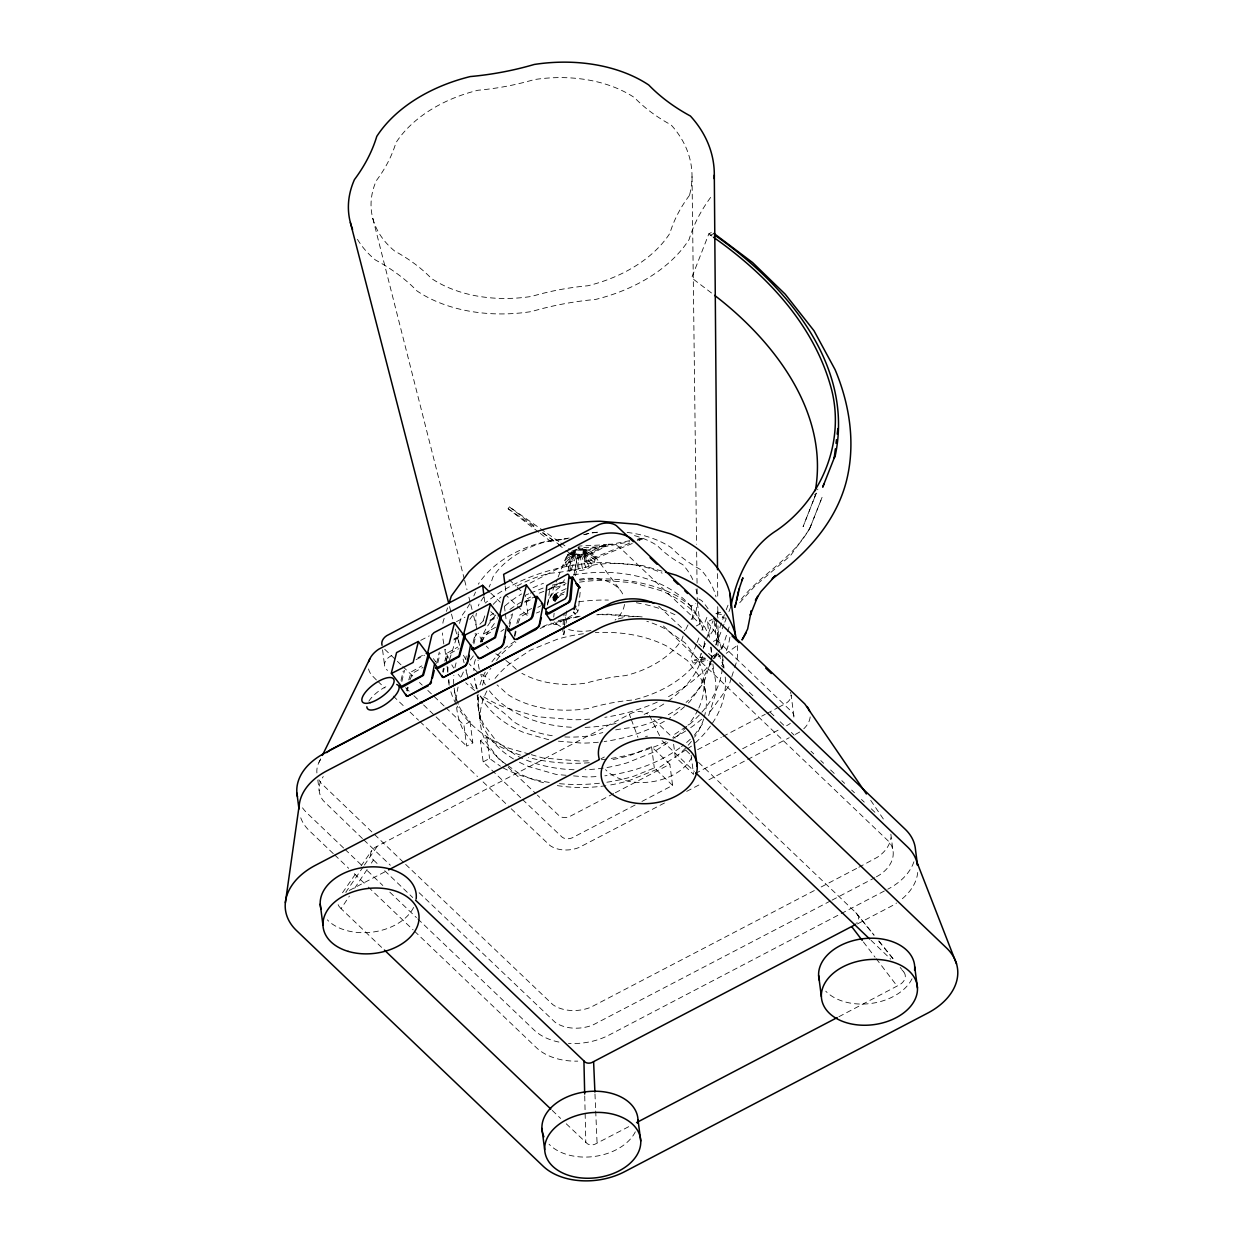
<?xml version="1.0" encoding="UTF-8"?>
<svg xmlns="http://www.w3.org/2000/svg" width="1243" height="1243" viewBox="0 0 1243 1243"><rect width="100%" height="100%" fill="white"/><g stroke="black" fill="none" stroke-linecap="round" stroke-linejoin="round"><path stroke-width="0.75" stroke-dasharray="5 3.75" d="M553.151 622.867L553.943 624.592L555.854 624.452L577.156 612.457L578.399 609.66L580.481 588.949M717.599 616.699L717.848 611.665A124.751 84.275 -7.4 0 0 717.662 606.662M632.252 543.502L585.935 562.411L584.412 561.65L584.412 549.624L630.03 540.612M585.935 562.411L585.935 550.385L584.412 549.624M563.063 624.514L564.167 613.048M568.175 571.05L569.822 553.85L579.689 554.813L575.525 575.742M563.669 626.441L562.147 634.054L563.763 634.707L564.12 630.885M564.306 628.974L565.394 617.522M569.776 571.687L571.423 554.502L569.822 553.85M547.697 604.129L549.686 589.275L566.295 580.124M553.725 617.103L554.114 613.265M567.818 554.58L572.401 558.107L574.887 552.824L568.641 548.443M572.401 558.107L574.887 552.824M816.185 493.114L803.087 526.659L814.429 497.93L814.88 494.279M566.109 588.623C563.234 590.549 546.858 595.273 555.264 601.736M580.699 548.909L593.828 554.829C599.344 565.472 583.651 572.417 574.965 570.149L577.482 555.124C567.647 547.106 591.761 547.215 593.828 554.829L621.034 591.202M406.663 690.735L407.362 687.146M408.729 679.937L411.34 671.857L421.812 665.891M442.694 671.888L443.378 668.299M444.761 661.09L447.371 653.01L457.828 647.044M480.777 642.243L483.387 634.163L495.553 627.311M514.384 635.996L515.41 630.605M516.793 623.396L519.403 615.316L531.569 608.464M729.921 637.271L728.771 643.159A26.429 5.889 -85.3 0 1 725.928 651.689M564.058 624.545L567.461 607.423M573.909 575.089L578.088 554.176L579.689 554.813M563.763 634.707L564.524 630.9M566.031 623.287L567.554 615.689M715.984 644.744L718.563 631.258L725.508 611.603M716.9 621.749L715.782 626.783A161.885 109.368 -7.4 0 0 709.131 636.727M401.023 680.372L403.276 670.94M401.831 681.584L404.519 670.319M407.253 691.061L408.155 687.286M409.957 679.75L412.878 673.022L422.993 667.444M436.588 663.405L439.292 652.093M437.847 662.737L440.084 653.336M443.269 672.214L444.171 668.439M445.973 660.903L448.894 654.175L459.009 648.597M473.055 642.678L475.308 633.246M473.863 643.89L476.1 634.489M481.989 642.056L484.552 635.686L493.331 630.636M509.086 623.831L511.324 614.399M509.428 626.923L512.567 613.762M514.866 636.4L516.218 630.745M518.005 623.209L520.568 616.839L529.347 611.789M553.725 599.779L556.429 596.174L565.751 591.217M563.685 594.698C558.014 593.066 555.574 606.133 552.653 597.961M444.171 618.377L443.052 621.873A145.524 98.306 -7.4 0 0 442.679 625.555M446.423 611.37L447.542 607.874M449.531 659.629L456.647 637.379L458.822 634.396M475.432 659.567L474.375 662.845A119.328 80.609 -7.4 0 0 473.909 670.552M482.455 685.188L485.531 675.555L490.876 668.221M574.965 570.149C561.075 569.17 563.965 551.55 576.084 549.779M577.482 555.124C580.17 555.823 585.049 553.663 583.324 550.369M711.012 660.623L704.268 681.723L689.896 701.472A119.328 80.609 -7.4 0 1 685.934 705.371M726.456 635.328L723.395 644.899L721.251 647.867M727.606 631.739L729.33 626.348M708.65 715.548L715.409 694.449A119.328 80.609 -7.4 0 0 709.629 661.742M731.304 678.165L728.755 686.152L711.245 710.235A145.524 98.306 -7.4 0 1 707.298 714.15M731.816 676.58L734.116 669.387M734.691 667.6L736.99 660.406A145.524 98.306 -7.4 0 0 737.301 645.63M571.469 569.154L576.395 554.813M703.196 648.038L712.954 620.847M711.726 658.868L712.814 655.993L720.971 655.916L714.104 658.277M711.307 232.565L708.898 233.762L691.667 277.888L713.094 294.203M696.36 644.325L690.844 658.448L693.143 663.016L707.795 660.592M697.043 642.569L699.11 637.271M701.875 630.201L708.075 614.322M726.207 609.847L728.957 602.777M715.844 645.133L724.11 623.955M724.809 622.184L726.176 618.657M728.942 611.587L731.692 604.533M721.608 649.343L722.742 646.453L721.36 648.83M814.429 497.93L817.878 489.105M809.473 529.254L822.198 496.998L809.473 529.254L790.532 555.605L755.029 585.935L739.305 603.166M549.608 598.271L557.439 578.818M558.154 577.047L565.969 557.594L574.701 551.224M318.969 762.316L320.663 758.867M568.579 567.538L575.509 554.3M570.459 552.917L577.544 550.183L578.29 548.924M538.747 532.237L508.138 508.729L509.319 506.849L559.272 541.886M381.617 947.384L341.064 908.633L349.423 896.079M354.643 888.232L367.182 869.401M371.362 863.108L373.444 859.97L371.859 858.214A13.067 8.825 -7.4 0 1 374.998 847.4L632.066 712.892A13.067 8.825 -7.4 0 1 647.587 713.933M363.298 866.697L345.787 892.288L386.884 870.784M364.385 865.097L377.515 845.908M342.524 892.754L356.663 872.337M361.014 866.06L371.89 850.367M548.598 589.337L564.742 579.86M578.042 547.852L579.331 546.034L606.335 544.729L605.046 546.547L587.255 556.336L578.042 547.852L605.046 546.547M582.812 552.078L584.117 550.261L580.528 547.091M587.255 556.336L588.545 554.518L606.335 544.729M566.466 565.425L574.841 553.648M810.607 526.348C794.712 557.905 761.477 573.241 740.44 600.26M469.761 619.356L473.07 614.819M481.134 641.73L495.491 621.997M496.501 660.468L499.888 655.822A119.328 80.609 -7.4 0 1 515.907 642.118M712.239 660.251L705.884 668.983A145.524 98.306 -7.4 0 1 665.844 698.022M713.296 658.79L720.163 649.343M694.293 735.297L704.284 721.546M572.65 556.118L573.707 554.704L570.584 552.514M565.285 562.939L574.484 552.886M718.454 653.942L713.793 657.749M736.105 646.298L726.238 653.336M565.114 560.267L574.437 552.047M717.429 653.057L712.084 656.397M490.348 615.44L493.455 613.374M500.882 631.444L504.005 629.362M515.053 641.202L506.025 647.199A113.688 76.802 -7.4 0 0 491.653 662.193M686.12 726.673L672.525 735.716L675.135 738.218M667.786 742.692L653.585 752.124L627.062 762.845A113.688 76.802 -7.4 0 1 585.127 769.728M685.856 749.855L655.884 769.774L629.362 780.495A113.688 76.802 -7.4 0 1 607.703 785.421M687.363 748.861L691.9 745.847M567.802 555.077L575.26 550.447M573.784 551.239L577.125 549.251M391.794 655.496L389.432 656.879A14.403 9.726 -7.4 0 0 385.998 668.796L387.474 670.443M786.617 725.741L788.979 724.343A14.403 9.726 -7.4 0 0 790.315 723.348M799.731 731.987L790.968 736.819M876.424 876.797L879.578 874.948A40.04 27.051 -7.4 0 0 889.165 841.837L662.177 624.809M838.901 1016.712L900.15 984.456A15.196 10.27 -7.4 0 0 903.785 971.902L900.212 967.474M710.141 235.517L713.933 233.404M420.724 640.347L429.239 635.903M456.461 621.655L464.96 617.212M530.062 583.138L601.985 545.661A14.403 9.726 -7.4 0 1 619.092 546.827L700.089 623.97L693.936 627.187M418.021 657.749L426.535 653.29M454.037 638.902L462.551 634.443M490.053 620.055L498.567 615.596M524.375 602.109L534.599 596.749M416.079 659.676L424.547 655.232M453.788 639.927L460.578 636.385M489.804 621.08L496.594 617.538M525.82 602.234L532.61 598.691M537.862 607.33L541.28 605.559M470.056 721.717L472.806 742.894L466.669 746.111L463.919 724.933L470.056 721.717L460.671 709.302A135.176 91.329 -7.4 0 1 459.055 705.915M579.704 580.124A135.176 91.329 -7.4 0 1 677.155 596.034L691.186 606.009L695.8 603.601M520.677 797.711L483.154 761.866L480.404 740.688L486.821 737.332L499.22 746.142A135.176 91.329 -7.4 0 0 521.112 755.309M709.411 637.302L707.407 621.904L712.223 619.387M483.154 761.866L489.571 758.51L500.432 766.216M713.373 641.404L716.574 639.725L713.824 618.548M600.913 758.789L604.331 757.003M613.638 793.624L569.185 816.775A8.126 5.485 -7.4 0 1 559.536 816.123L537.38 795.132M615.347 792.739L669.837 764.227L651.565 746.763L631.133 755.014A135.176 91.329 -7.4 0 1 609.536 760.172M697.618 749.684L721.297 737.301M722.991 736.415L765.268 714.29M766.962 713.404L777.108 708.09M778.786 707.205L786.229 703.165A14.403 9.726 -7.4 0 0 791.107 694.837L793.857 716.015M635.126 804.998L571.935 837.953A8.126 5.485 -7.4 0 1 562.287 837.3L522.06 799.047M641.932 801.44L672.587 785.405L669.837 764.227M695.288 773.519L735.887 752.279M742.646 748.737L779.858 729.268M664.461 803.009L579.129 847.462A24.549 16.579 -7.4 0 1 549.965 845.504L508.371 806.054M686.68 791.387L702.062 783.339M708.914 779.749L789.258 737.705M814.32 890.563L590.798 1007.25A31.883 21.535 -7.4 0 1 552.917 1004.717L404.798 863.59M821.172 886.974L857.142 868.158M858.851 867.257L877.294 857.297A40.04 27.051 -7.4 0 0 890.843 837.72M830.308 901.035L593.082 1024.9A31.883 21.535 -7.4 0 1 555.201 1022.352L418.254 891.899M832.033 900.134L874.854 877.729M884.363 890.998L609.054 1035.062A54.319 36.7 -7.4 0 1 568.439 1043.343M857.406 923.953L890.097 906.846A62.476 42.2 -7.4 0 0 896.56 903.024M566.233 1123.781L587.349 1143.746A6.324 4.273 -7.4 0 0 594.869 1144.259L629.657 1126.189M584.412 561.65L630.745 542.725M637.861 539.819L641.435 538.359L642.942 539.136L639.384 540.581M528.726 593.828L525.432 595.164L528.182 616.342L506.383 595.537M530.373 593.16L543.579 587.83M536.432 613.017L539.726 611.68M542.694 626.581L551.348 623.085M672.587 785.405L654.315 767.941L633.883 776.191A135.176 91.329 -7.4 0 1 606.77 782.251M720.722 612.271L714.741 613.778M705.511 658.712L694.278 660.111L705.915 659.909M637.628 539.12L641.435 538.359M585.935 550.385L629.642 541.762M637.239 540.254L642.942 539.136M577.544 550.183L585.329 550.105M573.846 554.502L578.088 554.176M637.892 616.637L607.625 614.151A119.328 80.609 -7.4 0 0 596.687 614.601M558.449 741.185L582.175 743.128A119.328 80.609 -7.4 0 0 602.296 741.776M566.124 775.275L556.305 774.467L528.819 766.605A119.328 80.609 -7.4 0 1 515.084 759.877M573.551 775.881L586.556 776.953A119.328 80.609 -7.4 0 0 597.495 776.502M725.896 618.097L722.261 617.662L723.348 614.741L715.564 613.607M704.999 658.044L699.747 657.438L701.238 653.476L699.949 657.423A100.994 68.241 -7.4 0 1 633.604 699.902A161.885 109.368 -7.4 0 0 588.172 708.494A94.468 63.813 -7.4 0 1 506.926 693.936A161.885 109.368 -7.4 0 0 497.045 684.924M571.423 554.502L575.462 555.155M435.19 661.571L435.889 661.944L431.43 656.086M581.771 549.22L588.809 551.1M662.037 571.127L642.46 565.534L605.543 562.504A145.524 98.306 -7.4 0 0 485.298 603.026M548.722 739.725L524.422 732.78A119.328 80.609 -7.4 0 1 477.902 690.595M529.487 754.144L509.444 748.41A145.524 98.306 -7.4 0 1 457.144 706.086M531.305 754.672L542.958 757.997L579.86 761.042A145.524 98.306 -7.4 0 0 591.186 760.623M582.672 549.717L591.715 552.715M579.502 548.8L581.475 549.794M584.769 555.497L586.292 556.258M583.697 551.131L595.009 557.315M583.744 551.97L595.179 559.987M560.842 542.973L567.088 547.355M508.138 508.729L536.23 528.43M542.476 532.812L561.214 545.941M506.367 764.476L498.987 759.224L485.982 742.055A113.688 76.802 -7.4 0 1 487.862 689.15M507.843 765.533L518.409 773.037A113.688 76.802 -7.4 0 0 546.485 783.447M708.898 233.762L711.959 236.092M509.319 506.849L536.867 528.011M542.989 532.719L556.755 543.3M558.293 544.481L564.415 549.173M565.938 550.354L573.598 556.242M540.27 533.418L554.052 543.999M658.697 606.18L684.738 630.589M583.48 552.793L594.309 562.675M716.574 639.725L792.428 712.441A14.403 9.726 -7.4 0 1 793.857 717.304M698.768 643.983L701.565 646.671M708.588 653.367L714.197 658.728M721.204 665.425L724.016 668.112M739.445 682.858L743.64 686.866M749.265 692.227L753.46 696.251M770.303 712.332L774.498 716.356M780.122 721.717L784.317 725.741M791.34 732.438L794.137 735.11M810.964 751.192L813.777 753.88M820.784 760.576L823.596 763.264M830.604 769.961L834.814 773.985M841.822 780.682L844.634 783.354M851.641 790.066L854.454 792.739M861.461 799.451L864.273 802.123M871.281 808.82L875.492 812.844M584.117 550.261L588.545 554.518M509.086 579.549L515.892 586.059M517.259 587.364L522.697 592.569M653.725 719.542L673.38 738.311M686.012 750.384L690.207 754.408M698.628 762.441L855.805 912.611L874.031 935.031M662.084 740.657L694.34 771.483M871.079 940.361L890.718 959.13M490.783 593.129L500.292 602.218M490.814 611.711L497.604 618.206M384.724 649.266L401.396 665.191M402.779 666.528L413.903 677.14M419.45 682.454L422.232 685.111M427.794 690.409L444.466 706.35M445.849 707.671L463.919 724.933M480.404 740.688L506.802 765.921M508.201 767.242L535.997 793.795M405.529 687.705L412.474 694.34M413.872 695.66L422.2 703.631M423.599 704.952L434.708 715.58M436.091 716.9L466.669 746.111M376.396 679.952L371.315 674.731A30.826 20.82 -7.4 0 1 368.239 667.056M377.794 681.304L384.817 688M393.239 696.049L404.472 706.785M410.097 712.146L418.518 720.194M419.916 721.546L477.483 776.549M483.107 781.909L506.973 804.718M403.4 862.254L320.896 782.935A40.04 27.051 -7.4 0 1 318.907 779.781M362.428 838.559L323.18 800.57A40.04 27.051 -7.4 0 1 323.258 776.533M363.826 839.895L390.349 865.221M373.444 859.97L377.654 863.994M384.677 870.706L412.738 897.524M343.596 848.006L307.176 813.202A62.476 42.2 -7.4 0 1 300.961 805.448M344.995 849.342L361.806 865.408M367.415 870.753L382.813 885.482M389.82 892.163L416.436 917.598M417.834 918.934L534.086 1030.012A54.319 36.7 -7.4 0 0 559.956 1042.271M333.279 853.615L309.476 830.852A62.476 42.2 -7.4 0 1 300.231 816.2M334.678 854.951L348.693 868.329M354.286 873.689L366.903 885.731M368.301 887.067L413.127 929.888M414.525 931.225L536.386 1047.663A54.319 36.7 -7.4 0 0 577.746 1061.134M552.249 1110.419L560.64 1118.436M901.936 969.851L903.785 971.902M341.064 908.633L339.215 906.582A15.196 10.27 -7.4 0 1 337.708 902.791M582.92 553.57L592.491 565.177M878.801 940.935L894.261 960.109M855.805 912.611L874.015 935.202M878.863 941.231L894.649 960.808M576.224 608.759L578.011 611.012M573.722 611.836L575.509 614.104M573.256 612.146L575.058 614.415M555.885 593.968L558.573 597.37M555.497 594.201L558.185 597.603M555.093 594.48L557.781 597.867M554.704 594.791L557.392 598.194M554.347 595.133L557.019 598.536M553.99 595.506L556.678 598.908M553.663 595.91L556.351 599.297M553.384 596.314L556.072 599.716M553.135 596.733L555.823 600.136M552.917 597.153L555.605 600.555M552.762 597.572L555.45 600.959M554.518 621.982L556.305 624.25M863.388 941.945L875.056 957.203M876.222 958.726L897.213 986.196M707.407 621.904L715.704 632.873A135.176 91.329 -7.4 0 1 721.375 648.644M472.806 742.894L463.421 730.48A135.176 91.329 -7.4 0 1 456.647 707.453M870.706 800.337L884.705 821.017M582.097 554.238L589.819 567.336M649.514 715.517L659.567 735.638M581.056 554.766L586.494 569.014M629.315 714.166L630.636 717.724M631.304 719.495L637.923 737.301M449.562 606.6L451.007 612.209M451.489 614.089L452.949 619.713M455.373 629.082L459.724 645.94M463.111 659.054L464.074 662.799M466.016 670.288L466.98 674.032M372.791 218.302L464.136 578.446M464.618 580.326L466.995 589.71M468.906 597.215L470.32 602.839M470.802 604.719L473.179 614.089M473.661 615.969L476.986 629.098M579.891 555.093L582.749 570.071M890.858 834.162L893.142 851.812M722.478 655.9L723.985 667.444M710.685 647.106L711.913 656.506M712.892 664.011L714.104 673.411M697.339 602.793L700.089 623.97M703.88 679.486L706.179 697.137M691.186 606.009L693.439 623.333M691.108 755.154L693.594 774.405L675.275 756.894L673.022 739.569M651.565 746.763L654.315 767.941M505.14 585.904L505.885 591.684M504.363 606.118L505.124 611.882M505.373 613.809L506.367 621.516M484.133 596.904L484.879 602.669M486.821 737.332L489.571 758.51M475.681 683.868L476.908 693.268M477.157 695.148L480.078 717.693M477.996 705.045L480.28 722.696M455.901 701.689L453.897 686.276A135.176 91.329 -7.4 0 1 453.85 675.213M444.885 649.39L446.843 664.399M447.092 666.264L447.822 671.888M448.785 679.393L449.282 683.137M382.564 649.809L384.553 665.207M317.82 780.029L319.187 790.61M594.977 1093.964L595.63 1109.129M595.708 1111.024L597.075 1143.234M584.738 1095.969L585.81 1142.488M692.025 176.692L696.562 544.279M696.655 552.016L697.09 586.851M697.121 588.778L697.261 600.385M578.679 555.217L578.803 570.459M717.537 573.598L717.739 598.753M717.817 608.417L717.895 618.097M717.957 625.835L718.097 641.31M701.611 719.262A145.524 98.306 -7.4 0 1 687.332 729.905M685.654 731.008A145.524 98.306 -7.4 0 1 672.883 738.404M666.077 741.776A145.524 98.306 -7.4 0 1 608.293 758.851M606.413 759.116A145.524 98.306 -7.4 0 1 600.711 759.815M456.212 704.408A145.524 98.306 -7.4 0 1 450.494 690.533M449.174 685.204A145.524 98.306 -7.4 0 1 448.303 679.75M447.837 672.37A145.524 98.306 -7.4 0 1 448.039 666.807M711.12 647.121A119.328 80.609 -7.4 0 1 711.229 658.697M684.551 706.645A119.328 80.609 -7.4 0 1 668.92 718.501M664.384 721.282A119.328 80.609 -7.4 0 1 604.114 741.543M477.265 688.933A119.328 80.609 -7.4 0 1 474.531 678.243M509.91 609.458A119.328 80.609 -7.4 0 1 521.019 602.171M527.389 598.66A119.328 80.609 -7.4 0 1 530.683 597.013M539.182 593.175A119.328 80.609 -7.4 0 1 564.664 585.002M579.456 582.175A119.328 80.609 -7.4 0 1 603.228 580.326L633.495 582.812L660.981 590.674A119.328 80.609 -7.4 0 1 708.712 636.214M597.51 532.19A95.307 64.387 -7.4 0 0 590.052 533.138A161.885 109.368 -7.4 0 1 584.536 534.692M627.14 532.424A95.307 64.387 -7.4 0 1 671.298 547.697A161.885 109.368 -7.4 0 0 700.881 569.729A124.751 84.275 -7.4 0 1 715.999 596.811M567.631 538.53A161.885 109.368 -7.4 0 1 563.825 539.213M561.914 539.54A161.885 109.368 -7.4 0 1 544.636 541.73A101.336 68.458 -7.4 0 0 478.291 584.226M475.51 592.072A161.885 109.368 -7.4 0 1 473.816 595.956M469.838 603.632A161.885 109.368 -7.4 0 1 462.458 614.85A94.825 64.061 -7.4 0 0 459.133 625.027M477.343 671.904A94.825 64.061 -7.4 0 1 469.279 663.886M466.016 659.52A94.825 64.061 -7.4 0 1 463.297 654.952M459.568 645.335A94.825 64.061 -7.4 0 1 458.356 630.154M690.331 739.197A119.328 80.609 -7.4 0 1 681.475 746.639M679.89 747.82A119.328 80.609 -7.4 0 1 604.859 775.818M513.483 758.929A119.328 80.609 -7.4 0 1 478.773 696.67M540.146 628.476A119.328 80.609 -7.4 0 1 580.232 616.575M703.274 648.271A161.885 109.368 -7.4 0 1 706.304 641.823M481.585 674.296A161.885 109.368 -7.4 0 1 489.618 679.393M657.236 702.124A145.524 98.306 -7.4 0 1 604.828 717.335M589.633 719.107A145.524 98.306 -7.4 0 1 574.499 719.79L537.597 716.76L504.083 707.158A145.524 98.306 -7.4 0 1 480.621 694.775M474.655 690.455A145.524 98.306 -7.4 0 1 465.737 682.702M460.531 677.124A145.524 98.306 -7.4 0 1 458.154 674.25M453.788 668.128A145.524 98.306 -7.4 0 1 451.784 664.834M448.335 658.044A145.524 98.306 -7.4 0 1 445.134 649.281M443.829 643.952A145.524 98.306 -7.4 0 1 442.524 632.967M683.091 636.043A138.051 93.272 -7.4 0 0 681.987 639.399A86.14 58.188 -7.4 0 1 625.415 675.633A138.051 93.272 -7.4 0 0 586.68 682.966A80.562 54.428 -7.4 0 1 521.889 673.318M685.81 629.393A138.051 93.272 -7.4 0 1 689.197 622.836M691.139 619.62A138.051 93.272 -7.4 0 1 695.505 613.281A106.385 71.876 -7.4 0 0 697.043 604.688M583.557 534.739A138.051 93.272 -7.4 0 0 588.281 533.418A81.277 54.91 -7.4 0 1 597.821 532.33M569.154 538.017A138.051 93.272 -7.4 0 1 549.546 540.736A86.42 58.39 -7.4 0 0 492.958 576.985A138.051 93.272 -7.4 0 1 489.136 586.991M692.786 579.595A106.385 71.876 -7.4 0 0 682.795 564.633A138.051 93.272 -7.4 0 1 657.563 545.832A81.277 54.91 -7.4 0 0 631.879 534.956M696.018 589.104A106.385 71.876 -7.4 0 1 697.105 596.127M483.807 596.764A138.051 93.272 -7.4 0 1 479.456 603.104A80.873 54.63 -7.4 0 0 478.291 605.978M488.499 648.442A80.873 54.63 -7.4 0 1 486.293 646.111M482.486 641.186A80.873 54.63 -7.4 0 1 478.337 633.262M476.131 624.841A80.873 54.63 -7.4 0 1 476.349 613.234M495.771 653.787A138.051 93.272 -7.4 0 1 501.519 657.392M505.854 660.453A138.051 93.272 -7.4 0 1 517.383 670.552M357.456 239.34A133.607 90.257 -7.4 0 0 375.433 259.989A228.091 154.101 -7.4 0 1 417.12 291.033A133.094 89.916 -7.4 0 0 531.584 311.542A228.091 154.101 -7.4 0 1 595.583 299.439A142.308 96.146 -7.4 0 0 689.073 239.573A228.091 154.101 -7.4 0 1 711.384 196.41M480.109 696.096A92.184 62.274 -7.4 0 0 484.273 699.871A157.379 106.323 -7.4 0 1 513.033 721.297A91.842 62.041 -7.4 0 0 555.947 736.213M473.257 687.83A92.184 62.274 -7.4 0 1 469.155 680.325M468.518 678.787A92.184 62.274 -7.4 0 1 466.016 669.185M465.799 659.287A92.184 62.274 -7.4 0 1 466.249 655.962M564.819 736.944A91.842 62.041 -7.4 0 0 592.025 735.452A157.379 106.323 -7.4 0 1 602.824 732.578M715.378 623.737A121.286 81.929 -7.4 0 1 717.848 646.205M716.854 652.746A121.286 81.929 -7.4 0 1 716.077 656.009A157.379 106.323 -7.4 0 0 714.337 658.386M708.075 608.79A121.286 81.929 -7.4 0 0 701.596 600.54A157.379 106.323 -7.4 0 1 698.846 599.002M711.105 663.234A157.379 106.323 -7.4 0 0 700.679 685.779A98.197 66.345 -7.4 0 1 686.105 702.373M493.191 604.393A98.523 66.563 -7.4 0 1 500.976 597.044M517.088 586.012A98.523 66.563 -7.4 0 1 549.686 573.318A157.379 106.323 -7.4 0 0 593.843 564.959A92.666 62.601 -7.4 0 1 662.146 573.147M484.786 615.906A157.379 106.323 -7.4 0 1 482.47 622.246M476.97 633.495A157.379 106.323 -7.4 0 1 472.371 640.813M615.673 729.874A157.379 106.323 -7.4 0 1 636.183 727.093A98.197 66.345 -7.4 0 0 662.768 717.568M679.905 707.298A98.197 66.345 -7.4 0 1 665.828 716.03M704.33 641.497A113.688 76.802 -7.4 0 1 703.895 648.846M702.435 656.211A113.688 76.802 -7.4 0 1 666.947 701.891M663.778 703.989A113.688 76.802 -7.4 0 1 644.123 714.383M616.062 723.426A113.688 76.802 -7.4 0 1 582.967 727.435M571.376 727.248A113.688 76.802 -7.4 0 1 488.53 689.601M485.391 684.753A113.688 76.802 -7.4 0 1 480.73 674.498M479.254 669.231A113.688 76.802 -7.4 0 1 478.042 660.157M480.419 641.745A113.688 76.802 -7.4 0 1 495.817 615.005M505.015 605.9A113.688 76.802 -7.4 0 1 521.594 593.921M533.029 587.784A113.688 76.802 -7.4 0 1 543.486 583.262M573.489 574.934A113.688 76.802 -7.4 0 1 703.445 632.361M624.483 604.409A38.859 26.258 -7.4 0 1 615.099 620.071M590.953 630.574A38.859 26.258 -7.4 0 1 567.134 629.144M560.531 626.441A38.859 26.258 -7.4 0 1 556.274 623.784M547.402 605.139A38.859 26.258 -7.4 0 1 566.078 583.542M579.285 579.269A38.859 26.258 -7.4 0 1 623.535 595.925M413.593 907.452A48.275 32.613 -7.4 0 1 373.397 931.986A48.275 32.613 -7.4 0 1 327.329 919.836M635.313 1131.829A48.275 32.613 -7.4 0 1 595.117 1156.363A48.275 32.613 -7.4 0 1 549.049 1144.213M912.005 978.816A48.275 32.613 -7.4 0 1 871.809 1003.35A48.275 32.613 -7.4 0 1 825.756 991.199M691.792 757.267A48.275 32.613 -7.4 0 1 651.596 781.8A48.275 32.613 -7.4 0 1 605.543 769.65M913.9 861.787A62.476 42.2 -7.4 0 1 887.797 889.196M618.237 618.936A40.04 27.051 -7.4 0 1 623.271 617.678M642.196 616.932A40.04 27.051 -7.4 0 0 628.445 616.854A113.688 76.802 -7.4 0 0 596.749 614.803M917.707 872.477A62.476 42.2 -7.4 0 1 902.325 898.72M316.903 772.96A40.04 27.051 -7.4 0 1 320.974 758.883M645.521 736.477A15.196 10.27 -7.4 0 1 647.494 736.167M857.375 914.382A13.067 8.825 -7.4 0 1 856.505 923.285M725.228 677.078A135.176 91.329 -7.4 0 1 711.478 724.591M710.437 726.083A135.176 91.329 -7.4 0 1 693.423 744.541M599.421 783.23A135.176 91.329 -7.4 0 1 558.682 783.587M549.251 782.406A135.176 91.329 -7.4 0 1 501.97 767.319M456.399 700.104A135.176 91.329 -7.4 0 1 458.061 687.068M461.371 676.58A135.176 91.329 -7.4 0 1 464.462 669.806M470.398 659.94A135.176 91.329 -7.4 0 1 473.676 655.496M578.787 601.752A135.176 91.329 -7.4 0 1 608.402 600.074M636.354 602.731A135.176 91.329 -7.4 0 1 643.672 604.176M645.459 604.58A135.176 91.329 -7.4 0 1 675.167 614.819M718.47 654.051A135.176 91.329 -7.4 0 1 723.706 668.019M722.711 659.551A135.176 91.329 -7.4 0 1 722.525 666.963M722.338 668.827A135.176 91.329 -7.4 0 1 689.15 724.669M589.306 762.736A135.176 91.329 -7.4 0 1 528.384 757.453M458.31 704.191A135.176 91.329 -7.4 0 1 454.083 688.094M454.922 667.755A135.176 91.329 -7.4 0 1 456.274 662.224M479.876 624.235A135.176 91.329 -7.4 0 1 484.211 620.148M552.296 585.189A135.176 91.329 -7.4 0 1 565.006 582.346M810.172 716.916A30.826 20.82 -7.4 0 1 802.574 729.859M698.799 708.075A113.688 76.802 -7.4 0 0 698.193 660.126L685.188 642.957L665.766 629.129A113.688 76.802 -7.4 0 0 646.811 621.251M698.022 709.737A113.688 76.802 -7.4 0 1 687.954 725.197M686.757 726.596A113.688 76.802 -7.4 0 1 675.85 737.332M574.033 769.743A113.688 76.802 -7.4 0 1 524.36 759.318M522.65 758.572A113.688 76.802 -7.4 0 1 516.125 755.387L496.687 741.574L483.682 724.405A113.688 76.802 -7.4 0 1 478.12 694.014M480 684.8A113.688 76.802 -7.4 0 1 485.562 671.5M558.309 620.677A113.688 76.802 -7.4 0 1 580.139 616.217M790.393 692.382A14.403 9.726 -7.4 0 1 790.874 693.594M704.175 717.366A113.688 76.802 -7.4 0 0 700.477 677.777L687.472 660.592L668.05 646.78A113.688 76.802 -7.4 0 0 595.319 632.625M703.662 719.044A113.688 76.802 -7.4 0 1 694.619 737.099M691.403 741.418A113.688 76.802 -7.4 0 1 678.15 754.967M605.869 785.7A113.688 76.802 -7.4 0 1 555.668 785.327M495.056 678.414A113.688 76.802 -7.4 0 1 508.325 664.85L530.575 650.058L557.113 639.322A113.688 76.802 -7.4 0 1 584.272 633.635M368.845 701.192A19.313 7.334 -36.5 0 1 386.806 686.338M689.461 195.384A200.076 135.176 -7.4 0 0 669.899 233.249A124.828 84.338 -7.4 0 1 587.892 285.766A200.076 135.176 -7.4 0 0 531.755 296.378A116.749 78.884 -7.4 0 1 431.337 278.385A200.076 135.176 -7.4 0 0 394.761 251.148A117.199 79.179 -7.4 0 1 376.349 180.639A200.076 135.176 -7.4 0 0 395.927 142.774A125.263 84.617 -7.4 0 1 477.934 90.257A200.076 135.176 -7.4 0 0 534.07 79.63A117.79 79.583 -7.4 0 1 634.489 97.638A200.076 135.176 -7.4 0 0 671.065 124.875A154.179 104.163 -7.4 0 1 689.461 195.384"/><path stroke-width="1.5" d="M546.936 611.789L548.116 613.001A2.175 0.963 -38.3 0 0 549.002 612.69L567.196 603.166A2.175 0.963 -38.3 0 0 568.113 602.544L569.682 599.887L571.764 579.254L570.568 578.042A2.175 0.963 -38.3 0 0 570.024 578.197M577.793 585.546L572.697 577.203L569.853 577.172M546.065 608.635L545.817 613.576L550.602 620.552M405.979 694.34L406.352 695.785L408.434 695.738L429.41 684.225L431.228 681.133L434.599 663.482M441.995 675.493L442.368 676.938L444.466 676.891L465.441 665.378L467.259 662.286L470.631 644.635M815.33 490.643C829.112 412.054 773.55 340.551 714.616 295.368M835.343 448.847L834.193 458.077L835.343 455.124C854.407 363.764 784.488 283.28 714.383 234.911M836.026 443.331L836.492 439.634M837.176 434.102L837.86 428.571M285.362 902.698L299.221 805.231A62.476 42.2 -7.4 0 1 326.831 770.862L598.815 628.554A62.476 42.2 -7.4 0 1 685.033 634.35L907.452 846.856A62.476 42.2 -7.4 0 1 917.505 865.112M399.671 686.027L406.477 696.018M435.687 667.18L442.492 677.171M471.719 648.333L478.508 658.324M472.961 647.65L474.469 648.473L494.745 637.41L500.121 616.683M507.734 629.486L514.54 639.477M508.993 628.803L509.319 629.781L510.811 629.471L529.363 619.76L531.662 617.181L536.184 598.007L526.209 584.863L506.056 594.931L503.959 597.137L499.36 616.637L509.055 629.595M575.711 606.258L575.509 607.143M736.555 600.695L738.311 591.404M739.476 588.436L734.815 607.314L736.213 602.544M506.647 625.788L503.275 643.439L501.457 646.531L480.482 658.044L478.633 658.231L477.98 657.019M429.332 654.331L423.412 675.369L402.468 687.068L399.795 687.208M432.486 677.917L434.242 670.521M465.348 635.484L459.444 656.522L438.484 668.221L435.811 668.361M469.388 655.372L467.508 663.156L465.721 665.751M501.38 616.637L495.46 637.675L474.515 649.374L471.843 649.514M505.404 636.525L503.524 644.309L501.302 647.308L481.196 658.168M541.42 617.678L539.369 625.882M449.143 602.839L451.302 596.127L468.813 572.06A145.524 98.306 -7.4 0 1 600.183 521.252L637.1 524.282L670.614 533.869A145.524 98.306 -7.4 0 1 730.045 593.517L735.405 634.769M738.886 589.617L742.91 577.793L741.76 580.761M743.904 636.711L742.024 639.974L747.618 629.067L751.316 610.686L750.275 615.269L757.795 596.236L755.433 600.353L761.011 591.513L775.632 575.493L772.214 578.741C805.806 554.751 835.389 522.79 846.188 481.958C855.868 444.435 849.917 404.938 835.078 369.622L814.025 330.778L785.188 294.171L752.59 262.553L713.933 233.404M823.86 484.195L822.711 487.163L835.343 455.124M431.476 682.003L431.072 682.842M322.357 755.418L369.824 658.852M731.226 604.782C737.41 575.96 750.29 547.075 776.455 530.575C821.172 500.059 844.867 443.409 831.785 390.395C815.082 325.728 766.884 274.75 713.482 237.258M744.371 635.872L746.282 632.578M574.794 608.588L574.095 609.505M430.793 683.293L430.094 684.163M538.856 626.752L535.951 629.486M465.286 666.155L443.192 677.528M428.369 685.732L407.176 696.375M415.55 900.196L585.251 1062.175A5.438 3.682 -7.4 0 0 591.715 1062.61L854.252 925.18A13.067 8.825 -7.4 0 0 855.464 924.279M489.416 591.839L482.626 585.344L386.682 635.701A14.403 9.726 -7.4 0 0 382.052 645.272M535.5 629.75L516.762 639.539M388.593 869.882L599.204 759.691M636.525 1122.6L837.176 1017.597M534.599 596.749L537.085 596.422L542.834 603.943M498.567 615.596L500.23 615.067M462.551 634.443L464.198 633.914M426.535 653.29L428.182 652.777M480.311 658.541L479.208 658.681M535.174 597.479L536.059 597.681M577.265 585.391L578.896 586.945L574.266 607.811L553.011 619.946L550.043 619.573M541.389 603.523L543.005 605.186L539.291 624.592L537.862 627.249L516.498 639.197L514.649 639.384L513.996 638.172M575.944 583.713L577.482 584.194M665.518 572.137L675.974 575.121A145.524 98.306 -7.4 0 1 736.571 640.145M500.043 616.528L490.006 603.663L468.642 614.881L463.328 635.484L473.039 648.442M499.577 617.072L521.174 605.931L526.473 585.049M418.301 641.481L396.595 652.575L391.296 673.178L401.442 686.369L422.713 675.104L428.12 654.548L418.409 641.59L413.111 662.472L391.405 673.504M427.545 654.766L449.143 643.625L454.503 622.898L453.011 622.712L434.025 632.625L431.911 634.847L427.312 654.331L437.474 667.522L458.962 655.978L464.105 635.53M633.433 541.73L616.342 525.634A14.403 9.726 -7.4 0 0 599.235 524.484L503.633 574.359L504.891 583.977M650.105 557.656L657.05 564.291M673.722 580.217L677.886 584.21M684.831 590.845L687.612 593.501M713.824 618.548L716.636 621.22M732.065 635.981L739.088 642.678M765.75 668.159L771.359 673.52M695.738 772.835L869.68 939.024M384.413 950.056L550.851 1109.082M545.988 613.84L548.847 613.871L569.682 602.063L570.925 599.266L572.697 577.203M507.859 630.667L510.531 630.527L531.476 618.828L532.983 616.279L537.271 596.609M463.453 635.81L485.158 624.778L490.457 603.896M866.387 793.966L804.827 703.958L631.413 538.623A30.826 20.82 -7.4 0 0 594.791 536.168L378.68 649.234A30.826 20.82 -7.4 0 0 368.783 661.571M577.265 583.977L580.17 587.582M576.69 583.713L579.595 587.411M576.332 583.682L579.58 587.815M851.735 926.672L862.222 940.407M454.425 622.743L462.955 633.977M916.681 861.508L956.52 963.853M350.371 222.544L448.599 602.855M917.505 865.175L915.438 849.28A62.476 42.2 -7.4 0 0 905.168 829.205L682.749 616.699A62.476 42.2 -7.4 0 0 596.531 610.903L324.547 753.211A62.476 42.2 -7.4 0 0 297.481 796.763M914.708 966.836L917.458 988.014A48.275 32.613 -7.4 0 1 846.592 1022.756A48.275 32.613 -7.4 0 1 844.199 966.199A48.275 32.613 -7.4 0 1 917.458 988.014M818.624 975.444L821.374 996.622M697.23 766.465A48.275 32.613 -7.4 0 0 623.97 744.65A48.275 32.613 -7.4 0 0 626.379 801.207A48.275 32.613 -7.4 0 0 697.23 766.465L694.48 745.287A48.275 32.613 -7.4 0 0 641.295 717.382A48.275 32.613 -7.4 0 0 599.219 758.96M638.001 1119.834L640.751 1141.012A48.275 32.613 -7.4 0 1 569.884 1175.754A48.275 32.613 -7.4 0 1 567.492 1119.213A48.275 32.613 -7.4 0 1 640.751 1141.012M482.626 585.344L483.884 594.977M541.917 1128.458L544.667 1149.635M320.212 904.081L322.962 925.258M296.906 793.127L298.973 809.022M730.045 593.517L730.837 606.211M593.61 1061.74L594.9 1092.069M583.93 1061.087L584.692 1094.026M714.305 175.108L717.506 569.729M714.197 178.65A175.76 118.753 -7.4 0 0 690.409 116.019A228.091 154.101 -7.4 0 1 648.722 84.975A134.291 90.723 -7.4 0 0 534.241 64.465A228.091 154.101 -7.4 0 1 470.242 76.569A142.79 96.472 -7.4 0 0 376.753 136.435A228.091 154.101 -7.4 0 1 354.441 179.598A133.607 90.257 -7.4 0 0 352.592 229.411M321.02 909.146A48.275 32.613 -7.4 0 1 365.597 867.241A48.275 32.613 -7.4 0 1 416.172 898.891M543.921 1136.77A48.275 32.613 -7.4 0 1 584.816 1091.944A48.275 32.613 -7.4 0 1 637.877 1123.268M819.432 980.509A48.275 32.613 -7.4 0 1 864.009 938.605A48.275 32.613 -7.4 0 1 914.584 970.255M653.678 603.243A40.04 27.051 -7.4 0 0 611.121 602.979L330.467 749.824A40.04 27.051 -7.4 0 0 326.769 752.59M807.111 706.506A30.826 20.82 -7.4 0 1 809.675 711.493M396.75 684.473A19.313 7.334 -36.5 0 1 387.474 702.932A19.313 7.334 -36.5 0 1 366.856 706.785M544.232 607.843L545.413 609.054A2.175 0.963 -38.3 0 0 546.298 608.744L564.493 599.219A2.175 0.963 -38.3 0 0 565.41 598.598L566.979 595.941L569.061 575.307L567.865 574.095A2.175 0.963 -38.3 0 0 566.994 574.39L546.811 585.562L544.232 607.843M611.012 710.639L315.38 865.33A67.899 45.867 -7.4 0 0 296.502 930.541L543.16 1166.214A59.042 39.885 -7.4 0 0 624.639 1171.683L927.62 1013.138A67.899 45.867 -7.4 0 0 946.498 947.943L704.734 716.947A67.899 45.867 -7.4 0 0 611.012 710.639M348.18 951.377A48.275 32.613 -7.4 0 0 419.031 916.635A48.275 32.613 -7.4 0 0 345.772 894.836A48.275 32.613 -7.4 0 0 348.18 951.377M370.228 702.683A19.313 7.334 -36.5 0 0 394.109 680.76A19.313 7.334 -36.5 0 0 369.637 687.799A19.313 7.334 -36.5 0 0 370.228 702.683"/></g></svg>
